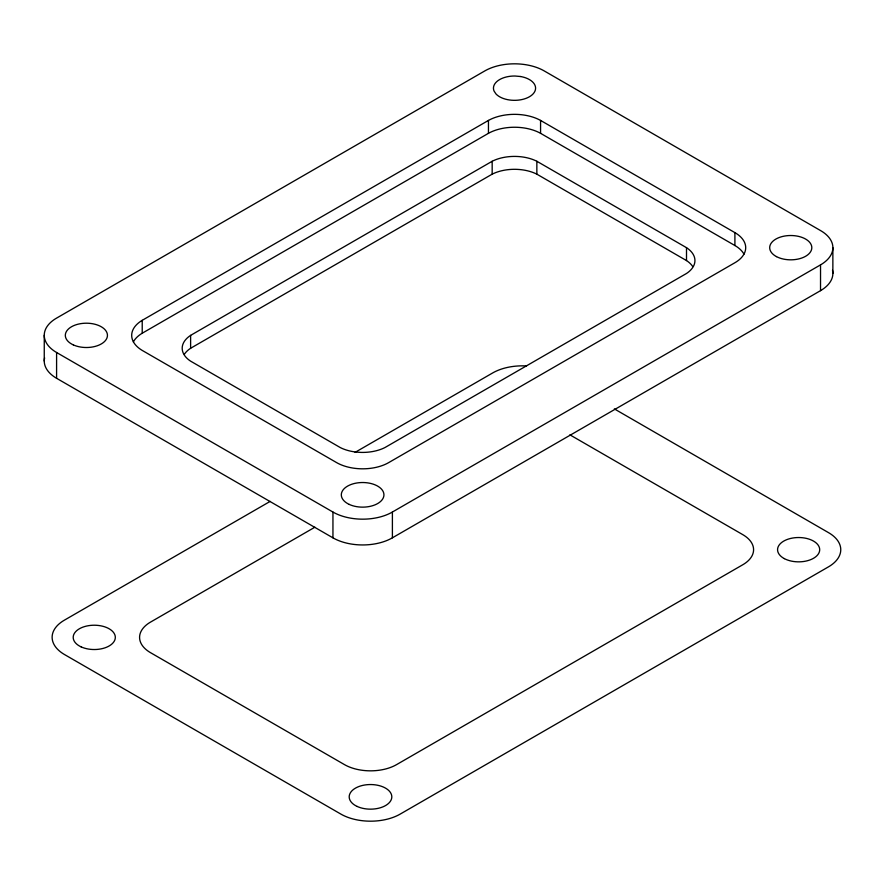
<?xml version="1.0" encoding="UTF-8"?>
<svg xmlns="http://www.w3.org/2000/svg" width="885" height="885" viewBox="0 0 885 885"><rect width="100%" height="100%" fill="white"/><g stroke="black" fill="none" stroke-linecap="round" stroke-linejoin="round"><path stroke-width="1.33" d="M44.25 361.047L44.261 335.26M56.585 378.293L56.596 352.507A42.126 24.326 0.3 0 1 56.596 318.102L484.726 70.966A42.115 24.371 0 0 1 544.297 70.966L820.539 230.565A42.115 24.249 -0.3 0 1 820.539 264.869L820.528 290.656L392.398 537.814A41.949 24.205 0.1 0 1 332.948 537.837L56.585 378.293A42.126 24.326 0.3 0 1 44.615 357.872M332.948 537.837L332.948 512.05L56.596 352.507M392.398 537.814L392.398 512.028L820.539 264.869M832.862 273.465L832.873 247.678M734.904 232.633A36.86 21.284 0 0 1 734.904 262.734L388.681 462.612A36.849 21.251 0.1 0 1 336.565 462.578L142.22 350.416A37.513 21.66 0 0 1 142.22 320.326L488.454 120.426A37.513 21.66 0 0 1 540.569 120.426L734.904 232.633L734.904 245.521A36.86 21.284 0 0 1 743.997 254.172M133.358 341.898A37.513 21.66 0 0 1 142.22 333.225L488.454 133.325A37.513 21.66 0 0 1 540.569 133.325L734.904 245.521M190.618 335.371L492.171 161.269A33.829 19.514 0 0 1 536.852 161.269L686.506 247.678A33.829 19.525 -0.1 0 1 686.517 273.465L384.964 447.544A33.829 19.536 -0.1 0 1 340.283 447.567L190.618 361.157A33.829 19.525 0 0 1 190.618 335.371L190.618 348.27A33.829 19.525 0 0 0 184.368 354.265M190.618 348.27L492.171 174.168A33.829 19.514 0 0 1 536.852 174.168L686.506 260.577A33.829 19.525 -0.1 0 1 692.756 266.573M270.168 501.386L64.472 620.119A42.126 24.326 0.3 0 0 64.472 654.524L340.825 814.067A41.949 24.205 0.1 0 0 400.274 814.045L828.415 566.887A42.115 24.249 -0.3 0 0 828.415 532.582L614.356 408.903M355.073 452.368L492.613 372.983A42.115 24.371 0 0 1 526.52 365.959M314.861 527.217L150.107 622.343A37.513 21.66 0 0 0 150.107 652.433L344.442 764.596A36.849 21.251 0.1 0 0 396.557 764.629L742.781 564.752A36.86 21.284 0 0 0 742.792 534.651L569.907 434.834M686.506 247.678L686.506 260.577M540.569 120.426L540.569 133.325M536.852 161.269L536.852 174.168M492.171 161.269L492.171 174.168M488.454 120.426L488.454 133.325M142.22 320.326L142.22 333.225M392.398 512.028A41.949 24.205 0.1 0 1 332.948 512.05M832.508 270.301A42.115 24.249 -0.3 0 1 820.528 290.656M520.48 76.508L515.048 76.021A21.063 12.158 0 0 0 494.04 91.022L496.009 93.987A21.063 12.158 0 0 0 530.889 95.823A21.063 12.158 0 0 0 520.48 76.508M349.243 504.417A21.317 12.313 0 0 0 383.681 496.739A21.317 12.313 0 0 0 354.929 483.354A21.317 12.313 0 0 0 349.243 504.417M73.3 344.885A21.063 12.158 0 0 0 107.218 337.141A21.063 12.158 0 0 0 78.632 324.054A21.063 12.158 0 0 0 73.3 344.885M776.466 256.606A21.063 12.158 0 0 0 811.291 250.355A21.063 12.158 0 0 0 784.497 236.063A21.063 12.158 0 0 0 776.466 256.606M81.177 646.902A21.063 12.158 0 0 0 115.094 639.158A21.063 12.158 0 0 0 86.509 626.071A21.063 12.158 0 0 0 81.177 646.902M357.12 806.434A21.317 12.313 0 0 0 391.557 798.757A21.317 12.313 0 0 0 362.817 785.371A21.317 12.313 0 0 0 357.12 806.434M784.342 558.623A21.063 12.158 0 0 0 819.178 552.373A21.063 12.158 0 0 0 792.374 538.08A21.063 12.158 0 0 0 784.342 558.623"/></g></svg>
